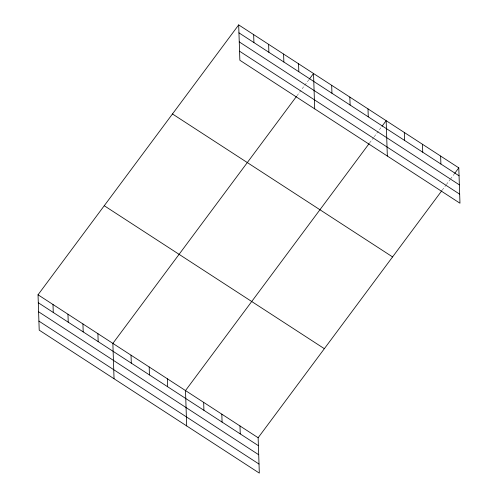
<?xml version="1.0" encoding="UTF-8"?>
<svg xmlns="http://www.w3.org/2000/svg" width="498" height="498" viewBox="0 0 498 498"><rect width="100%" height="100%" fill="white"/><g stroke="black" fill="none" stroke-linecap="round" stroke-linejoin="round"><path stroke-width="0.37" stroke-dasharray="2.49 1.87" d="M296.97 95.772L304.328 85.874M304.788 85.258L308.928 79.692M369.603 142.951L373.743 137.386M374.203 136.763L381.561 126.872M442.243 190.13L445.922 185.181M446.376 184.559L450.055 179.616M450.516 178.994L454.195 174.045"/><path stroke-width="0.75" d="M441.782 190.746L258.138 437.748L259.315 473.1L39.205 330.137L38.035 294.785L238.685 24.9L458.795 167.863L459.965 203.215L239.862 60.252L238.685 24.9M296.509 96.394L112.872 343.396L114.042 378.748M309.383 79.076L313.522 73.505L314.699 108.857M369.143 143.567L185.505 390.569L186.675 425.921M382.022 126.249L386.162 120.684L387.332 156.036M454.655 173.429L458.795 167.863M238.953 32.849L459.056 175.813M239.252 41.894L459.355 184.858M239.563 51.213L459.666 194.17M172.47 113.961L392.58 256.924M104.25 205.724L324.354 348.687M38.035 294.785L258.138 437.748M38.296 302.74L258.406 445.698M38.595 311.779L258.705 454.742M38.906 321.098L259.01 464.055M440.637 156.067L440.898 164.023M422.478 144.271L422.74 152.226M404.32 132.48L404.581 140.43M368.003 108.888L368.265 116.843M349.839 97.098L350.106 105.047M331.68 85.301L331.948 93.251M298.557 63.788L298.819 71.737M283.592 54.064L283.854 62.013M268.621 44.341L268.883 52.296M253.656 34.623L253.918 42.573M239.98 425.952L240.248 433.907M221.822 414.162L222.083 422.111M203.663 402.365L203.925 410.315M167.347 378.779L167.608 386.728M149.188 366.982L149.45 374.932M131.03 355.186L131.291 363.142M97.901 333.672L98.168 341.622M82.936 323.949L83.197 331.905M67.965 314.232L68.232 322.181M53 304.508L53.261 312.458"/></g></svg>
